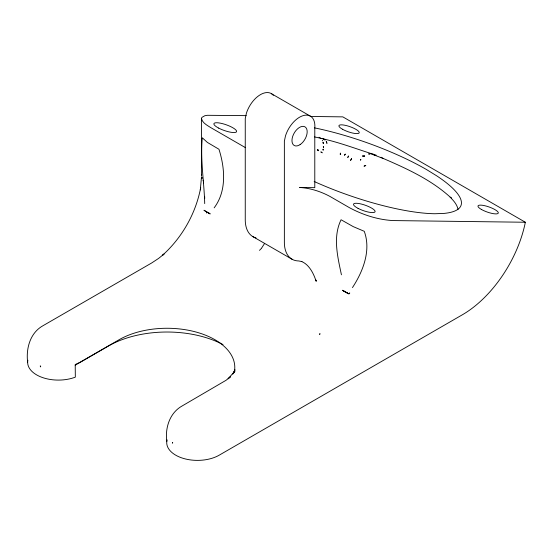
<?xml version="1.0" encoding="UTF-8"?>
<svg xmlns="http://www.w3.org/2000/svg" width="553" height="553" viewBox="0 0 553 553"><rect width="100%" height="100%" fill="white"/><g stroke="black" fill="none" stroke-linecap="round" stroke-linejoin="round"><path stroke-width="0.83" d="M204.707 203.601C204.154 181.688 200.207 159.769 202.301 137.794L207.354 142.404L218.967 149.262C224.974 168.167 226.806 191.138 214.149 207.845M201.513 176.67L200.317 189.921L200.698 187.633C195.783 213.603 181.985 237.804 162.326 255.445L164.041 254.041L158.663 258.369L151.695 262.958L43.016 325.703C30.111 332.823 25.88 348.542 27.65 362.353M316.212 281.553C313.758 273.735 309.334 264.749 301.641 261.507M201.492 174.955L201.527 174.409L201.548 175.315L201.486 118.667L201.866 117.423L204.838 115.715L207.354 115.301L246.244 115.639M204.741 198.437L204.624 196.336M321.818 152.504L320.844 151.909L322.371 152.835M206.608 211.882L206.414 213.002L206.753 211.965L203.967 210.258L210.202 213.921L206.753 211.965M344.885 291.728L342.411 290.256L348.584 293.774L343.572 290.968M264.507 243.576L261.334 248.477M233.352 373.614L234.845 369.556M323.249 143.186L323.159 142.225L323.401 143.455L322.966 142.785L323.305 142.709M349.372 293.035L348.922 293.954L349.759 293.028M234.99 370.012L232.716 374.056L234.99 370.98L228.085 378.812L230.705 376.586L226.032 380.298L182.082 405.992C169.674 412.897 164.974 427.925 166.799 441.391M352.455 287.595C363.045 271.468 371.284 250.378 364.261 231.306L353.222 226.619L341.07 219.755C332.623 237.05 337.683 256.951 341.429 274.806M208.281 212.857L209.608 213.624M322.917 149.676L323.305 149.089L323.132 150.188L323.222 149.649M323.484 146.593L323.546 147.575L323.249 146.745M259.488 250.378L261.016 248.795M364.102 156.14L364.717 155.981L362.339 156.043L364.206 156.05M75.222 365.187L108.374 346.047A82.95 47.89 0 0 1 220.64 343.372M344.512 291.507L344.927 291.507L344.007 291.224M310.316 116.455L342.825 116.87L525.35 222.251A92.192 53.226 -60 0 1 462.294 314.823L219.182 455.188A30.733 17.744 0 0 1 183.513 458.451A30.733 17.744 0 0 1 167.096 439.884M525.35 222.251L393.017 220.571C377.823 219.721 362.913 214.93 349.558 207.748L329.996 196.453C320.65 191.428 310.212 188.075 299.581 187.481L314.788 187.674L314.788 128.116A21.705 12.532 -60 0 0 303.521 115.529A21.705 12.532 -60 0 0 285.479 135.927L284.366 141.188L284.366 242.332A36.878 21.291 -60 0 0 298.634 260.94L301.91 261.583M376.206 155.172C357.936 149.524 339.749 142.404 320.885 138.34A110.628 27.816 19.4 0 0 314.588 136.923M207.942 212.656L209.117 213.34M370.614 153.637L384.591 159.036C407.533 168.976 430.794 179.718 449.582 196.557C453.128 200.2 457.117 204.257 458.022 209.442M322.807 138.616L325.143 140.04L323.934 139.073M345.756 292.233L347.153 292.772L345.431 292.039M315.86 280.454L316.53 280.717L315.673 279.846M322.261 140.379L322.738 140.863M319.019 137.268L320.885 138.34M271.758 93.872L310.869 116.448M381.114 157.252L383.25 158.483M450.135 197.103L451.559 197.926M245.546 147.699L210.486 127.453C207.022 125.199 202.522 122.994 201.486 118.667M252.908 236.643L292.025 259.226M208.391 212.677L208.675 213.085M203.138 180.154L203.248 180.99M203.469 182.967L203.511 183.347M221.435 343.766A82.95 47.89 0 0 1 223.011 344.574M27.864 360.266A30.733 17.744 0 0 0 42.256 377.457A30.733 17.744 0 0 0 75.326 377.153L75.215 364.558L80.005 362.305L119.116 339.722A67.756 39.118 0 0 1 197.158 332.346A67.756 39.118 0 0 1 234.161 372.694M256.025 237.914A36.878 21.291 -60 0 1 245.256 219.748L245.256 118.612L246.368 113.351A21.705 12.532 -60 0 1 259.233 95.386A21.705 12.532 -60 0 1 273.348 95.344M314.152 181.481A110.628 27.809 19.4 0 0 434.914 213.741L444.031 213.41A110.628 27.809 19.4 0 0 436.773 175.882L426.349 169.46A110.628 27.809 19.4 0 0 314.47 127.861M172.633 442.441L172.591 443.036L172.633 442.441M360.639 159.672L360.597 160.232L360.867 159.402L360.639 159.672M201.997 177.631L202.032 178.253L201.997 177.631M340.351 153.202L340.226 154.501L340.655 154.501L340.351 153.202M317.934 149.51L317.809 150.271L318.659 150.713L317.374 150.07L317.934 149.51M319.911 333.756L319.724 334.344L319.911 333.756M345.238 154.169L344.574 155.179L345.238 154.169M348.501 156.091L347.823 157.398L348.501 156.091M351.625 158.704L350.609 160.308L351.625 158.704M365.747 165.561L364.137 166.107L365.747 165.561M368.727 153.955L369.936 153.893L368.727 153.955M371.568 153.603L370.793 153.616L371.568 153.603M372.853 154.176L374.678 155.082L372.853 154.176M40.687 366.798L40.272 366.031L40.687 366.798M326.941 143.227L326.27 141.54L326.941 143.227M342.521 129.257A10.756 2.703 19.4 0 0 359.097 133.003A10.756 2.703 19.4 0 0 345.597 125.4A10.756 2.703 19.4 0 0 342.521 129.257M481.587 209.546A10.756 2.703 19.4 0 0 498.17 213.292A10.756 2.703 19.4 0 0 484.663 205.688A10.756 2.703 19.4 0 0 481.587 209.546M358.067 208.37A11.426 2.876 19.4 0 0 375.079 211.737A11.426 2.876 19.4 0 0 359.768 203.691A11.426 2.876 19.4 0 0 358.067 208.37M300.113 144.603A10.756 6.207 -60 0 0 305.878 127.598A10.756 6.207 -60 0 0 292.737 136.259A10.756 6.207 -60 0 0 300.113 144.603M218.67 128.102A12.035 3.028 19.4 0 0 236.58 131.649A12.035 3.028 19.4 0 0 220.46 123.181A12.035 3.028 19.4 0 0 218.67 128.102"/></g></svg>
